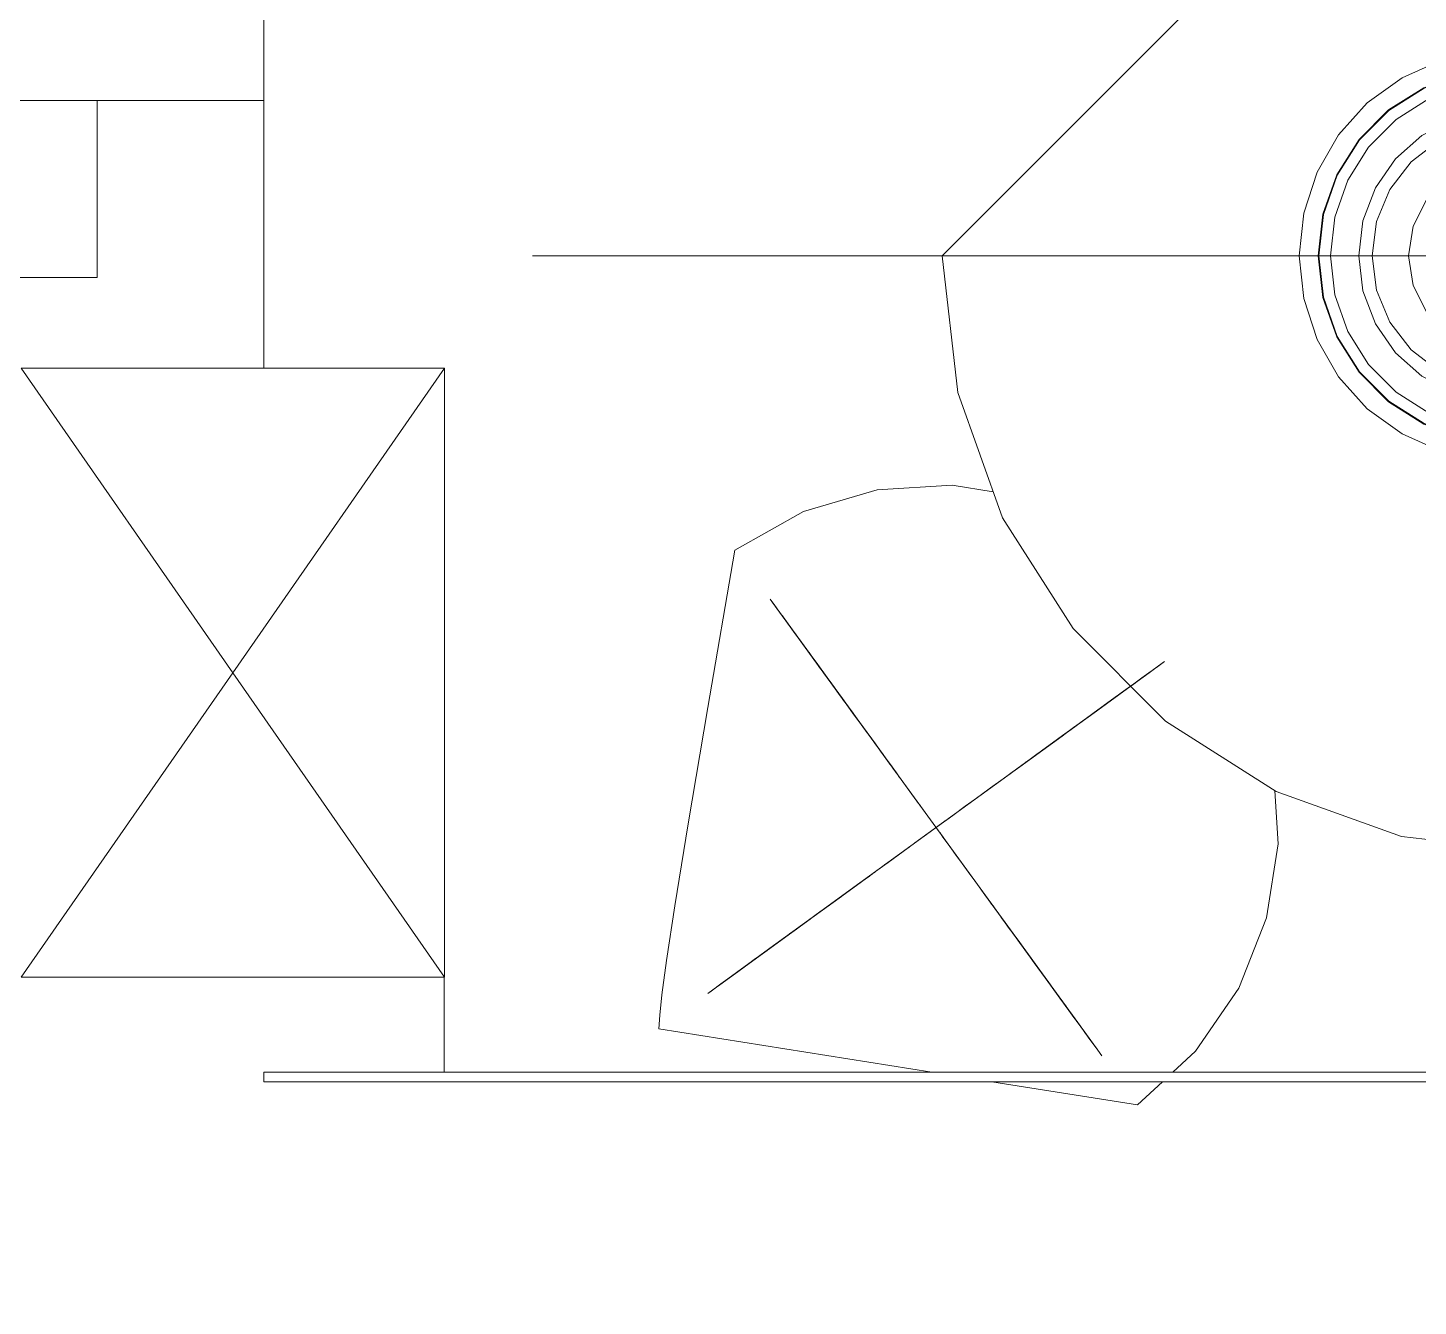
# Model space of a CAD drawing. Header units: inches. Extents: x -578 to 1873, y 397 to 1812.
# Drawn here: x 935 to 1008.1, y 804.4 to 871.6 of the extents above; entities that cross this region are included whole.
import ezdxf

# ---------------------------------------------------------------- set-up
doc = ezdxf.new("R2010")
doc.units = ezdxf.units.IN
doc.header["$MEASUREMENT"] = 0
for name, color, linetype, lineweight in [('A-FLOR', 192, 'Continuous', 13), ('A-FLOR-HRAL', 11, 'Continuous', 9), ('A-WALL', 113, 'Continuous', 13), ('L-PLNT', 71, 'Continuous', 9), ('L-SITE', 91, 'Continuous', 9)]:
    doc.layers.add(name, color=color, linetype=linetype, lineweight=lineweight)

# ---------------------------------------------------------------- blocks, each defined once
blk = doc.blocks.new('3D Cad File Example_dwg_Potted Tree - Potted Tree-1384878-_3D_-2992-Level 1')
at = {"layer": 'L-SITE'}
for p, q in [((-3.341, 10.283), (-5.406, 9.364)), ((-1.13, 10.753), (-3.341, 10.283)), ((1.13, 10.753), (-1.13, 10.753)), ((3.341, 10.283), (1.13, 10.753)), ((5.406, 9.364), (3.341, 10.283)), ((-4.257, 8.84), (-2.183, 9.566)), ((-2.176, 9.536), (-4.244, 8.812)), ((-2.183, 9.566), (0, 9.812)), ((0, 9.781), (-2.176, 9.536)), ((0, 9.812), (2.183, 9.566)), ((2.176, 9.536), (0, 9.781)), ((4.244, 8.812), (2.176, 9.536)), ((2.183, 9.566), (4.257, 8.84)), ((-5.406, 9.364), (-7.235, 8.035)), ((-6.118, 7.671), (-4.257, 8.84)), ((-4.244, 8.812), (-6.098, 7.647)), ((-3.979, 8.263), (-2.041, 8.941)), ((0, 9.171), (-2.041, 8.941)), ((2.041, 8.941), (0, 9.171)), ((3.979, 8.263), (2.041, 8.941)), ((4.244, 8.812), (6.098, 7.647)), ((4.257, 8.84), (6.118, 7.671)), ((5.406, 9.364), (7.235, 8.035)), ((-5.718, 7.17), (-3.979, 8.263)), ((5.718, 7.17), (3.979, 8.263)), ((-7.235, 8.035), (-8.747, 6.355)), ((-7.671, 6.118), (-6.118, 7.671)), ((-6.098, 7.647), (-7.647, 6.098)), ((-2.725, 7.186), (-0.926, 7.629)), ((0.926, 7.629), (-0.926, 7.629)), ((2.725, 7.186), (0.926, 7.629)), ((6.098, 7.647), (7.647, 6.098)), ((7.671, 6.118), (6.118, 7.671)), ((8.747, 6.355), (7.235, 8.035)), ((-5.718, 7.17), (-7.17, 5.718)), ((-4.366, 6.325), (-2.725, 7.186)), ((-3.49, 6.045), (-1.807, 6.743)), ((0, 6.981), (-1.807, 6.743)), ((1.807, 6.743), (0, 6.981)), ((3.49, 6.045), (1.807, 6.743)), ((4.366, 6.325), (2.725, 7.186)), ((7.17, 5.718), (5.718, 7.17)), ((-9.878, 4.398), (-8.747, 6.355)), ((-8.84, 4.257), (-7.671, 6.118)), ((-8.812, 4.244), (-7.647, 6.098)), ((-4.366, 6.325), (-5.753, 5.096)), ((-3.49, 6.045), (-4.936, 4.936)), ((4.936, 4.936), (3.49, 6.045)), ((5.753, 5.096), (4.366, 6.325)), ((7.647, 6.098), (8.812, 4.244)), ((8.84, 4.257), (7.671, 6.118)), ((8.747, 6.355), (9.878, 4.398)), ((-8.263, 3.979), (-7.17, 5.718)), ((8.263, 3.979), (7.17, 5.718)), ((-9.878, 4.398), (-10.576, 2.248)), ((-6.805, 3.572), (-5.753, 5.096)), ((-6.045, 3.49), (-4.936, 4.936)), ((-2.979, 4.1), (-1.566, 4.82)), ((0, 5.068), (-1.566, 4.82)), ((1.566, 4.82), (0, 5.068)), ((2.979, 4.1), (1.566, 4.82)), ((4.936, 4.936), (6.045, 3.49)), ((5.753, 5.096), (6.805, 3.572)), ((10.576, 2.248), (9.878, 4.398)), ((-9.566, 2.183), (-8.84, 4.257)), ((-8.812, 4.244), (-9.536, 2.176)), ((-8.941, 2.041), (-8.263, 3.979)), ((-2.979, 4.1), (-4.1, 2.979)), ((2.979, 4.1), (4.1, 2.979)), ((8.941, 2.041), (8.263, 3.979)), ((9.536, 2.176), (8.812, 4.244)), ((8.84, 4.257), (9.566, 2.183)), ((-7.462, 1.839), (-6.805, 3.572)), ((-6.743, 1.807), (-6.045, 3.49)), ((-4.82, 1.566), (-4.1, 2.979)), ((-1.791, 3.103), (-2.744, 2.303)), ((-0.622, 3.528), (-1.791, 3.103)), ((0.622, 3.528), (-0.622, 3.528)), ((1.791, 3.103), (0.622, 3.528)), ((2.744, 2.303), (1.791, 3.103)), ((4.82, 1.566), (4.1, 2.979)), ((6.743, 1.807), (6.045, 3.49)), ((7.462, 1.839), (6.805, 3.572)), ((-10.576, 2.248), (-10.813, 0)), ((-2.744, 2.303), (-3.367, 1.225)), ((2.744, 2.303), (3.367, 1.225)), ((10.576, 2.248), (10.813, 0)), ((-9.566, 2.183), (-9.812, 0)), ((-9.536, 2.176), (-9.781, 0)), ((-8.941, 2.041), (-9.171, 0)), ((-7.462, 1.839), (-7.685, 0)), ((-6.743, 1.807), (-6.981, 0)), ((-4.82, 1.566), (-5.068, 0)), ((-1.313, 1.646), (-1.605, 1.28)), ((-1.313, 1.646), (-0.891, 1.849)), ((-1.313, 1.646), (0, 0)), ((-0.469, 2.053), (-0.891, 1.849)), ((-0.891, 1.849), (0, 0)), ((-0.469, 2.053), (0, 2.053)), ((-0.469, 2.053), (0, 0)), ((0, 2.053), (0.469, 2.053)), ((0, 2.053), (0, 0)), ((0.469, 2.053), (0, 0)), ((0.891, 1.849), (0, 0)), ((1.313, 1.646), (0, 0)), ((0.891, 1.849), (0.469, 2.053)), ((1.313, 1.646), (0.891, 1.849)), ((1.313, 1.646), (1.605, 1.28)), ((5.068, 0), (4.82, 1.566)), ((6.981, 0), (6.743, 1.807)), ((7.685, 0), (7.462, 1.839)), ((9.171, 0), (8.941, 2.041)), ((9.536, 2.176), (9.781, 0)), ((9.566, 2.183), (9.812, 0)), ((-3.583, 0), (-3.367, 1.225)), ((-2.001, 0.457), (-1.897, 0.914)), ((-1.897, 0.914), (-1.605, 1.28)), ((-1.897, 0.914), (0, 0)), ((-1.605, 1.28), (0, 0)), ((1.605, 1.28), (0, 0)), ((1.897, 0.914), (0, 0)), ((1.897, 0.914), (1.605, 1.28)), ((2.001, 0.457), (1.897, 0.914)), ((3.583, 0), (3.367, 1.225)), ((-10.813, 0), (-10.576, -2.248)), ((-10.813, 0), (-9.812, 0)), ((-9.812, 0), (-9.566, -2.183)), ((-9.781, 0), (-9.536, -2.176)), ((-9.781, 0), (-9.171, 0)), ((-9.171, 0), (-8.941, -2.041)), ((-9.171, 0), (-7.685, 0)), ((-7.685, 0), (-7.462, -1.839)), ((-7.685, 0), (-6.981, 0)), ((-6.981, 0), (-6.743, -1.807)), ((-6.981, 0), (-5.068, 0)), ((-5.068, 0), (-4.82, -1.566)), ((-5.068, 0), (-3.583, 0)), ((-3.583, 0), (-3.367, -1.225)), ((-3.583, 0), (-2.105, 0)), ((-2.001, 0.457), (-2.105, 0)), ((-2.105, 0), (-2.001, -0.457)), ((-2.105, 0), (0, 0)), ((-2.001, 0.457), (0, 0)), ((-2.001, -0.457), (0, 0)), ((-1.897, -0.914), (0, 0)), ((-1.605, -1.28), (0, 0)), ((-1.313, -1.646), (0, 0)), ((-0.891, -1.849), (0, 0)), ((-0.469, -2.053), (0, 0)), ((2.001, 0.457), (0, 0)), ((2.105, 0), (0, 0)), ((0.469, -2.053), (0, 0)), ((0, -2.053), (0, 0)), ((1.313, -1.646), (0, 0)), ((0.891, -1.849), (0, 0)), ((2.001, -0.457), (0, 0)), ((1.897, -0.914), (0, 0)), ((1.605, -1.28), (0, 0)), ((2.001, 0.457), (2.105, 0)), ((2.105, 0), (2.001, -0.457)), ((3.583, 0), (2.105, 0)), ((3.583, 0), (3.367, -1.225)), ((5.068, 0), (3.583, 0)), ((5.068, 0), (4.82, -1.566)), ((6.981, 0), (5.068, 0)), ((6.981, 0), (6.743, -1.807)), ((7.685, 0), (6.981, 0)), ((7.685, 0), (7.462, -1.839)), ((9.171, 0), (7.685, 0)), ((9.171, 0), (8.941, -2.041)), ((9.781, 0), (9.171, 0)), ((9.781, 0), (9.536, -2.176)), ((9.812, 0), (9.566, -2.183)), ((10.813, 0), (9.812, 0)), ((10.813, 0), (10.576, -2.248)), ((-2.001, -0.457), (-1.897, -0.914)), ((2.001, -0.457), (1.897, -0.914)), ((-2.744, -2.303), (-3.367, -1.225)), ((-1.897, -0.914), (-1.605, -1.28)), ((-1.313, -1.646), (-1.605, -1.28)), ((1.313, -1.646), (1.605, -1.28)), ((1.897, -0.914), (1.605, -1.28)), ((2.744, -2.303), (3.367, -1.225)), ((-9.566, -2.183), (-8.84, -4.257)), ((-9.536, -2.176), (-8.812, -4.244)), ((-8.941, -2.041), (-8.263, -3.979)), ((-7.462, -1.839), (-6.805, -3.572)), ((-6.743, -1.807), (-6.045, -3.49)), ((-4.82, -1.566), (-4.1, -2.979)), ((-1.313, -1.646), (-0.891, -1.849)), ((-0.891, -1.849), (-0.469, -2.053)), ((-0.469, -2.053), (0, -2.053)), ((0.469, -2.053), (0, -2.053)), ((0.469, -2.053), (0.891, -1.849)), ((1.313, -1.646), (0.891, -1.849)), ((4.82, -1.566), (4.1, -2.979)), ((6.045, -3.49), (6.743, -1.807)), ((7.462, -1.839), (6.805, -3.572)), ((8.941, -2.041), (8.263, -3.979)), ((8.812, -4.244), (9.536, -2.176)), ((8.84, -4.257), (9.566, -2.183)), ((-10.576, -2.248), (-9.878, -4.398)), ((-2.744, -2.303), (-1.791, -3.103)), ((2.744, -2.303), (1.791, -3.103)), ((9.878, -4.398), (10.576, -2.248)), ((-5.753, -5.096), (-6.805, -3.572)), ((-4.936, -4.936), (-6.045, -3.49)), ((-2.979, -4.1), (-4.1, -2.979)), ((-1.791, -3.103), (-0.622, -3.528)), ((-0.622, -3.528), (0.622, -3.528)), ((0.622, -3.528), (1.791, -3.103)), ((2.979, -4.1), (4.1, -2.979)), ((6.045, -3.49), (4.936, -4.936)), ((5.753, -5.096), (6.805, -3.572)), ((-7.671, -6.118), (-8.84, -4.257)), ((-8.812, -4.244), (-7.647, -6.098)), ((-8.263, -3.979), (-7.17, -5.718)), ((-2.979, -4.1), (-1.566, -4.82)), ((1.566, -4.82), (2.979, -4.1)), ((8.263, -3.979), (7.17, -5.718)), ((8.812, -4.244), (7.647, -6.098)), ((7.671, -6.118), (8.84, -4.257)), ((-9.878, -4.398), (-8.747, -6.355)), ((-5.753, -5.096), (-4.366, -6.325)), ((-4.936, -4.936), (-3.49, -6.045)), ((-1.566, -4.82), (0, -5.068)), ((0, -5.068), (1.566, -4.82)), ((3.49, -6.045), (4.936, -4.936)), ((4.366, -6.325), (5.753, -5.096)), ((9.878, -4.398), (8.747, -6.355)), ((-7.17, -5.718), (-5.718, -7.17)), ((5.718, -7.17), (7.17, -5.718)), ((-8.747, -6.355), (-7.235, -8.035)), ((-6.118, -7.671), (-7.671, -6.118)), ((-7.647, -6.098), (-6.098, -7.647)), ((-4.366, -6.325), (-2.725, -7.186)), ((-3.49, -6.045), (-1.807, -6.743)), ((1.807, -6.743), (3.49, -6.045)), ((2.725, -7.186), (4.366, -6.325)), ((6.098, -7.647), (7.647, -6.098)), ((6.118, -7.671), (7.671, -6.118)), ((7.235, -8.035), (8.747, -6.355)), ((-5.718, -7.17), (-3.979, -8.263)), ((-2.725, -7.186), (-0.926, -7.629)), ((-1.807, -6.743), (0, -6.981)), ((0, -6.981), (1.807, -6.743)), ((0.926, -7.629), (2.725, -7.186)), ((5.718, -7.17), (3.979, -8.263)), ((-5.406, -9.364), (-7.235, -8.035)), ((-6.118, -7.671), (-4.257, -8.84)), ((-4.244, -8.812), (-6.098, -7.647)), ((-0.926, -7.629), (0.926, -7.629)), ((4.244, -8.812), (6.098, -7.647)), ((4.257, -8.84), (6.118, -7.671)), ((5.406, -9.364), (7.235, -8.035)), ((-3.979, -8.263), (-2.041, -8.941)), ((3.979, -8.263), (2.041, -8.941)), ((-5.406, -9.364), (-3.341, -10.283)), ((-4.257, -8.84), (-2.183, -9.566)), ((-4.244, -8.812), (-2.176, -9.536)), ((-2.041, -8.941), (0, -9.171)), ((0, -9.171), (2.041, -8.941)), ((2.176, -9.536), (4.244, -8.812)), ((2.183, -9.566), (4.257, -8.84)), ((3.341, -10.283), (5.406, -9.364)), ((-2.183, -9.566), (0, -9.812)), ((-2.176, -9.536), (0, -9.781)), ((0, -9.781), (2.176, -9.536)), ((0, -9.812), (2.183, -9.566)), ((-3.341, -10.283), (-1.13, -10.753)), ((-1.13, -10.753), (1.13, -10.753)), ((1.13, -10.753), (3.341, -10.283))]:
    blk.add_line(p, q, dxfattribs=at)
blk = doc.blocks.new('3D Cad File Example_dwg_RPC Shrub - Switchgrass 4_-6_-1394617-_3D_-V62-Level 1')
at = {"layer": 'L-PLNT'}
for p, q in [((0, 18.013), (-10.268, 7.745)), ((0.554, 17.551), (0, 18.013)), ((0.554, 17.551), (1.361, 16.826)), ((1.361, 16.826), (2.673, 15.572)), ((2.673, 15.572), (4.741, 13.527)), ((0, 14.619), (0, 14.839)), ((0, 14.839), (0, 14.423)), ((0, 14.619), (0, 13.989)), ((0, 14.423), (0, 13.91)), ((0, 14.099), (0, 14.115)), ((0, 14.115), (0, 12.891)), ((0, 14.054), (0, 14.099)), ((0, 13.99), (0, 14.054)), ((0, 13.912), (0, 13.99)), ((0, 13.989), (0, 12.146)), ((0, 13.83), (0, 13.912)), ((0, 13.91), (0, 12.047)), ((0, 13.75), (0, 13.83)), ((0, 13.75), (0, 13.681)), ((0, 11.943), (0, 13.681)), ((0, 13.238), (0, 13.391)), ((0, 13.391), (0, 11.075)), ((0, 13.238), (0, 13.001)), ((4.741, 13.527), (7.82, 10.426)), ((0, 13.001), (0, 12.683)), ((0, 11.079), (0, 12.957)), ((0, 12.957), (0, 9.772)), ((0, 12.891), (0, 11.806)), ((0, 11.68), (0, 12.879)), ((0, 12.879), (0, 12.874)), ((0, 12.545), (0, 12.874)), ((0, 12.683), (0, 12.286)), ((0, 11.079), (0, 12.665)), ((0, 11.943), (0, 12.665)), ((0, 12.545), (0, 12.523)), ((0, 12.523), (0, 12.002)), ((0, 12.286), (0, 11.811)), ((0, 12.146), (0, 11.257)), ((0, 12.047), (0, 11.402)), ((0, 12.002), (0, 11.53)), ((0, 7.456), (0, 11.943)), ((0, 11.943), (0, 11.914)), ((0, 11.914), (0, 11.873)), ((0, 11.873), (0, 11.824)), ((0, 11.824), (0, 11.773)), ((0, 11.811), (0, 11.262)), ((0, 11.806), (0, 10.793)), ((0, 11.773), (0, 11.724)), ((0, 11.724), (0, 11.683)), ((0, 11.683), (0, 11.654)), ((0, 11.68), (0, 10.586)), ((0, 11.654), (0, 11.254)), ((0, 11.53), (0, 10.617)), ((0, 11.402), (0, 10.785)), ((0, 11.109), (0, 11.364)), ((0, 11.364), (0, 11.33)), ((0, 11.364), (0, 11.22)), ((0, 11.364), (0, 10.978)), ((0, 11.33), (0, 10.981)), ((0, 11.262), (0, 10.641)), ((0, 11.257), (0, 10.604)), ((0, 11.254), (0, 10.197)), ((0, 11.22), (0, 10.28)), ((0, 11.109), (0, 9.832)), ((0, 11.075), (0, 9.338)), ((0, 10.981), (0, 10.93)), ((0, 10.978), (0, 9.171)), ((0, 10.93), (0, 8.759)), ((0, 10.793), (0, 9.787)), ((0, 10.641), (0, 10.785)), ((0, 10.422), (0, 10.681)), ((0, 10.681), (0, 10.323)), ((0, 10.617), (0, 10.121)), ((0, 10.604), (0, 10.351)), ((0, 10.586), (0, 9.561)), ((0, 10.254), (0, 10.583)), ((0, 10.583), (0, 10.493)), ((0, 10.493), (0, 10.28)), ((0, 10.422), (0, 9.366)), ((0, 10.351), (0, 10.061)), ((0, 10.323), (0, 10.139)), ((0, 10.28), (0, 8.625)), ((0, 10.28), (0, 7.014)), ((0, 10.254), (0, 8.377)), ((7.82, 10.426), (12.159, 6.005)), ((0, 10.197), (0, 9.065)), ((0, 10.139), (0, 9.856)), ((0, 10.121), (0, 9.559)), ((0, 10.061), (0, 9.073)), ((0, 9.856), (0, 9.516)), ((0, 9.772), (0, 9.832)), ((0, 9.787), (0, 7.532)), ((0, 8.903), (0, 9.627)), ((0, 9.627), (0, 7.807)), ((0, 9.561), (0, 8.568)), ((0, 8.903), (0, 9.559)), ((0, 9.516), (0, 9.158)), ((0, 9.366), (0, 9.338)), ((0, 9.171), (0, 8.667)), ((0, 9.158), (0, 8.821)), ((0, 9.073), (0, 7.969)), ((0, 9.065), (0, 8.571)), ((0, 8.179), (0, 9.048)), ((0, 9.037), (0, 9.048)), ((0, 9.007), (0, 9.037)), ((0, 8.964), (0, 9.007)), ((0, 8.912), (0, 8.964)), ((0, 8.858), (0, 8.912)), ((0, 8.805), (0, 8.858)), ((0, 8.821), (0, 8.547)), ((0, 8.805), (0, 8.759)), ((0, 7.456), (0, 8.759)), ((0, 8.759), (0, 7.89)), ((0, 8.667), (0, 8.37)), ((0, 8.625), (0, 7.967)), ((0, 8.571), (0, 8.179)), ((0, 8.568), (0, 7.573)), ((0, 8.547), (0, 8.374)), ((0, 8.377), (0, 7.535)), ((0, 8.374), (0, 8.37)), ((0, 7.969), (0, 6.846)), ((0, 7.967), (0, 7.461)), ((0, 7.89), (0, 5.429)), ((0, 7.807), (0, 7.228)), ((0, 7.573), (0, 6.539)), ((0, 7.535), (0, 7.228)), ((0, 7.532), (0, 6.153)), ((0, 7.136), (0, 7.461)), ((0, 7.136), (0, 7.021)), ((0, 7.021), (0, 6.442)), ((0, 7.014), (0, 5.517)), ((0, 6.846), (0, 5.803)), ((0, 6.539), (0, 5.429)), ((0, 6.442), (0, 6.153)), ((12.159, 6.005), (18.013, 0)), ((-12.529, 5.484), (-18.013, 0)), ((0, 5.803), (0, 4.936)), ((0, 3.692), (0, 5.574)), ((0, 5.574), (0, 5.51)), ((0, 5.517), (0, 4.524)), ((0, 5.51), (0, 4.737)), ((0, 4.886), (0, 4.995)), ((0, 4.995), (0, 4.883)), ((0, 4.936), (0, 4.345)), ((0, 4.886), (0, 4.335)), ((0, 4.883), (0, 3.547)), ((0, 4.737), (0, 4.309)), ((0, 4.524), (0, 3.937)), ((0, 4.345), (0, 4.126)), ((0, 4.282), (0, 4.335)), ((0, 4.309), (0, 4.282)), ((0, 4.126), (0, 4.083)), ((0, 4.006), (0, 4.083)), ((0, 3.907), (0, 4.006)), ((0, 3.937), (0, 3.641)), ((0, 3.799), (0, 3.907)), ((0, 3.694), (0, 3.799)), ((0, 3.606), (0, 3.694)), ((0, 3.692), (0, 3.113)), ((0, 3.641), (0, 3.615)), ((0, 3.615), (0, 3.564)), ((0, 3.547), (0, 3.606)), ((0, 3.564), (0, 3.484)), ((0, 3.547), (0, 3.257)), ((0, 3.257), (0, 3.547)), ((0, 3.484), (0, 3.367)), ((0, 3.367), (0, -4.66)), ((0, 1.81), (0, 3.113)), ((0, 1.81), (0, 1.775)), ((0, 1.775), (0, 1.718)), ((0, 1.718), (0, 1.648)), ((0, 1.648), (0, 1.57)), ((0, 1.57), (0, 1.494)), ((0, 1.494), (0, 1.427)), ((0, 1.375), (0, 1.427)), ((0, -0.362), (0, 1.375)), ((-14.405, 0), (-14.839, 0)), ((-14.839, 0), (-14.458, 0)), ((-14.458, 0), (-13.454, 0)), ((-14.405, 0), (-13.828, 0)), ((-10.265, 0), (-14.289, 0)), ((-14.289, 0), (-13.936, 0)), ((-13.936, 0), (-13.61, 0)), ((-13.828, 0), (-13.378, 0)), ((-13.61, 0), (-13.295, 0)), ((-13.454, 0), (-12.037, 0)), ((-13.378, 0), (-12.844, 0)), ((-13.295, 0), (-12.976, 0)), ((-12.976, 0), (-11.829, 0)), ((-12.667, 0), (-12.957, 0)), ((-12.957, 0), (-12.8, 0)), ((-12.844, 0), (-12.246, 0)), ((-12.8, 0), (-12.372, 0)), ((-12.667, 0), (-10.496, 0)), ((-12.372, 0), (-11.733, 0)), ((-12.246, 0), (-11.603, 0)), ((-12.037, 0), (-10.417, 0)), ((-11.829, 0), (-11.54, 0)), ((-11.654, 0), (-11.799, 0)), ((-11.799, 0), (-10.933, 0)), ((-11.733, 0), (-10.947, 0)), ((-11.654, 0), (-9.048, 0)), ((-10.348, 0), (-11.631, 0)), ((-11.631, 0), (-11.52, 0)), ((-10.933, 0), (-11.603, 0)), ((-11.54, 0), (-10.978, 0)), ((-11.52, 0), (-11.214, 0)), ((-11.214, 0), (-10.758, 0)), ((-10.978, 0), (-10.483, 0)), ((-10.947, 0), (-10.076, 0)), ((-10.758, 0), (-10.197, 0)), ((-10.496, 0), (-7.456, 0)), ((-10.483, 0), (-8.324, 0)), ((-10.417, 0), (-8.805, 0)), ((-10.348, 0), (-9.308, 0)), ((-10.265, 0), (-9.868, 0)), ((-10.206, 0), (-10.221, 0)), ((-10.221, 0), (-10.153, 0)), ((-8.491, 0), (-10.206, 0)), ((-10.197, 0), (-9.575, 0)), ((-10.153, 0), (-9.631, 0)), ((-10.076, 0), (-9.181, 0)), ((-9.868, 0), (-9.488, 0)), ((-9.631, 0), (-9.193, 0)), ((-9.575, 0), (-8.936, 0)), ((-9.488, 0), (-8.414, 0)), ((-9.308, 0), (-8.493, 0)), ((-9.193, 0), (-9.145, 0)), ((-9.181, 0), (-8.324, 0)), ((-9.145, 0), (-8.98, 0)), ((-9.048, 0), (-8.324, 0)), ((-8.98, 0), (-8.084, 0)), ((-8.324, 0), (-8.936, 0)), ((-8.805, 0), (-7.41, 0)), ((-8.493, 0), (-7.888, 0)), ((-8.491, 0), (-7.298, 0)), ((-8.185, 0), (-8.469, 0)), ((-8.469, 0), (-8.464, 0)), ((-8.464, 0), (-6.519, 0)), ((-8.414, 0), (-8.324, 0)), ((-8.324, 0), (-7.166, 0)), ((-8.185, 0), (-5.443, 0)), ((-8.084, 0), (-7.456, 0)), ((-7.888, 0), (-7.476, 0)), ((-4.415, 0), (-7.6, 0)), ((-7.6, 0), (-7.525, 0)), ((-7.525, 0), (-7.312, 0)), ((-7.476, 0), (-7.166, 0)), ((-7.41, 0), (-6.442, 0)), ((-7.312, 0), (-6.981, 0)), ((-7.298, 0), (-6.531, 0)), ((-6.981, 0), (-6.55, 0)), ((-6.55, 0), (-6.038, 0)), ((-6.531, 0), (-6.098, 0)), ((-4.415, 0), (-6.442, 0)), ((-5.858, 0), (-6.098, 0)), ((-6.038, 0), (-5.465, 0)), ((-5.764, 0), (-5.863, 0)), ((-5.863, 0), (-5.858, 0)), ((-5.764, 0), (-5.639, 0)), ((-5.639, 0), (-5.217, 0)), ((-5.465, 0), (-4.85, 0)), ((-5.443, 0), (-5.284, 0)), ((-5.284, 0), (-4.831, 0)), ((-5.217, 0), (-5.093, 0)), ((-5.093, 0), (-4.995, 0)), ((-5, 0), (-5.012, 0)), ((-5.012, 0), (-5.002, 0)), ((-5.002, 0), (-4.97, 0)), ((-4.995, 0), (-5, 0)), ((-4.907, 0), (-4.97, 0)), ((-4.807, 0), (-4.907, 0)), ((-4.85, 0), (-4.831, 0)), ((-4.66, 0), (-4.807, 0)), ((3.367, 0), (-4.66, 0)), ((-3.547, 0), (-2.873, 0)), ((-2.873, 0), (-2.332, 0)), ((-2.332, 0), (-1.901, 0)), ((-1.901, 0), (-1.086, 0)), ((-0.615, 0), (-1.086, 0)), ((-0.354, 0), (-0.615, 0)), ((-0.507, 0), (-0.354, 0)), ((-0.362, 0), (1.375, 0)), ((1.375, 0), (1.427, 0)), ((1.494, 0), (1.427, 0)), ((1.57, 0), (1.494, 0)), ((1.648, 0), (1.57, 0)), ((1.718, 0), (1.648, 0)), ((1.775, 0), (1.718, 0)), ((1.81, 0), (1.775, 0)), ((1.81, 0), (3.113, 0)), ((3.692, 0), (3.113, 0)), ((3.547, 0), (3.257, 0)), ((3.257, 0), (3.547, 0)), ((3.484, 0), (3.367, 0)), ((3.564, 0), (3.484, 0)), ((4.883, 0), (3.547, 0)), ((3.547, 0), (3.606, 0)), ((3.615, 0), (3.564, 0)), ((3.606, 0), (3.694, 0)), ((3.641, 0), (3.615, 0)), ((3.937, 0), (3.641, 0)), ((3.692, 0), (5.574, 0)), ((3.694, 0), (3.799, 0)), ((3.799, 0), (3.907, 0)), ((3.907, 0), (4.006, 0)), ((4.524, 0), (3.937, 0)), ((4.006, 0), (4.083, 0)), ((4.126, 0), (4.083, 0)), ((4.345, 0), (4.126, 0)), ((4.309, 0), (4.282, 0)), ((4.282, 0), (4.335, 0)), ((4.737, 0), (4.309, 0)), ((4.886, 0), (4.335, 0)), ((4.936, 0), (4.345, 0)), ((5.517, 0), (4.524, 0)), ((5.51, 0), (4.737, 0)), ((4.995, 0), (4.883, 0)), ((4.886, 0), (4.995, 0)), ((5.803, 0), (4.936, 0)), ((7.89, 0), (5.429, 0)), ((6.539, 0), (5.429, 0)), ((5.574, 0), (5.51, 0)), ((7.014, 0), (5.517, 0)), ((6.846, 0), (5.803, 0)), ((6.442, 0), (6.153, 0)), ((7.532, 0), (6.153, 0)), ((7.021, 0), (6.442, 0)), ((7.573, 0), (6.539, 0)), ((7.969, 0), (6.846, 0)), ((10.28, 0), (7.014, 0)), ((7.136, 0), (7.021, 0)), ((7.136, 0), (7.461, 0)), ((7.807, 0), (7.228, 0)), ((7.535, 0), (7.228, 0)), ((7.456, 0), (11.943, 0)), ((7.456, 0), (8.759, 0)), ((7.967, 0), (7.461, 0)), ((9.787, 0), (7.532, 0)), ((8.377, 0), (7.535, 0)), ((8.568, 0), (7.573, 0)), ((9.627, 0), (7.807, 0)), ((8.759, 0), (7.89, 0)), ((8.625, 0), (7.967, 0)), ((9.073, 0), (7.969, 0)), ((8.571, 0), (8.179, 0)), ((8.179, 0), (9.048, 0)), ((8.667, 0), (8.37, 0)), ((8.374, 0), (8.37, 0)), ((8.547, 0), (8.374, 0)), ((10.254, 0), (8.377, 0)), ((8.821, 0), (8.547, 0)), ((9.561, 0), (8.568, 0)), ((9.065, 0), (8.571, 0)), ((10.28, 0), (8.625, 0)), ((9.171, 0), (8.667, 0)), ((8.805, 0), (8.759, 0)), ((10.93, 0), (8.759, 0)), ((8.805, 0), (8.857, 0)), ((9.158, 0), (8.821, 0)), ((8.857, 0), (8.912, 0)), ((8.903, 0), (9.627, 0)), ((8.903, 0), (9.559, 0)), ((8.912, 0), (8.964, 0)), ((8.964, 0), (9.007, 0)), ((9.007, 0), (9.037, 0)), ((9.037, 0), (9.048, 0)), ((10.197, 0), (9.065, 0)), ((10.061, 0), (9.073, 0)), ((9.516, 0), (9.158, 0)), ((10.978, 0), (9.171, 0)), ((11.075, 0), (9.338, 0)), ((9.366, 0), (9.338, 0)), ((10.422, 0), (9.366, 0)), ((9.856, 0), (9.516, 0)), ((10.121, 0), (9.559, 0)), ((10.586, 0), (9.561, 0)), ((12.957, 0), (9.772, 0)), ((9.772, 0), (9.832, 0)), ((10.793, 0), (9.787, 0)), ((11.109, 0), (9.832, 0)), ((10.139, 0), (9.856, 0)), ((10.351, 0), (10.061, 0)), ((10.617, 0), (10.121, 0)), ((10.323, 0), (10.139, 0)), ((11.254, 0), (10.197, 0)), ((10.254, 0), (10.583, 0)), ((11.22, 0), (10.28, 0)), ((10.493, 0), (10.28, 0)), ((10.681, 0), (10.323, 0)), ((10.604, 0), (10.351, 0)), ((10.422, 0), (10.681, 0)), ((10.583, 0), (10.493, 0)), ((11.68, 0), (10.586, 0)), ((11.257, 0), (10.604, 0)), ((11.53, 0), (10.617, 0)), ((11.262, 0), (10.641, 0)), ((10.641, 0), (10.785, 0)), ((11.402, 0), (10.785, 0)), ((11.806, 0), (10.793, 0)), ((10.981, 0), (10.93, 0)), ((11.364, 0), (10.978, 0)), ((11.33, 0), (10.981, 0)), ((13.391, 0), (11.075, 0)), ((11.079, 0), (12.957, 0)), ((11.079, 0), (12.665, 0)), ((11.109, 0), (11.364, 0)), ((11.364, 0), (11.22, 0)), ((11.654, 0), (11.254, 0)), ((12.146, 0), (11.257, 0)), ((11.811, 0), (11.262, 0)), ((11.364, 0), (11.33, 0)), ((12.047, 0), (11.402, 0)), ((12.002, 0), (11.53, 0)), ((11.683, 0), (11.654, 0)), ((11.68, 0), (12.879, 0)), ((11.724, 0), (11.683, 0)), ((11.773, 0), (11.724, 0)), ((11.824, 0), (11.773, 0)), ((12.891, 0), (11.806, 0)), ((12.286, 0), (11.811, 0)), ((11.873, 0), (11.824, 0)), ((11.914, 0), (11.873, 0)), ((11.943, 0), (11.914, 0)), ((11.943, 0), (12.665, 0)), ((11.943, 0), (13.681, 0)), ((12.523, 0), (12.002, 0)), ((13.91, 0), (12.047, 0)), ((13.989, 0), (12.146, 0)), ((12.683, 0), (12.286, 0)), ((12.545, 0), (12.523, 0)), ((12.545, 0), (12.874, 0)), ((13.001, 0), (12.683, 0)), ((12.879, 0), (12.874, 0)), ((14.115, 0), (12.891, 0)), ((13.238, 0), (13.001, 0)), ((13.238, 0), (13.391, 0)), ((13.75, 0), (13.681, 0)), ((13.75, 0), (13.83, 0)), ((13.83, 0), (13.912, 0)), ((14.423, 0), (13.91, 0)), ((13.912, 0), (13.99, 0)), ((14.619, 0), (13.989, 0)), ((13.99, 0), (14.054, 0)), ((14.054, 0), (14.099, 0)), ((14.099, 0), (14.115, 0)), ((14.839, 0), (14.423, 0)), ((14.619, 0), (14.839, 0)), ((18.013, 0), (17.537, -4.127)), ((-18.013, 0), (-17.808, -1.781)), ((-11.501, 0), (-12.351, 0)), ((-12.351, 0), (-12.043, 0)), ((-12.043, 0), (-11.232, 0)), ((-11.501, 0), (-10.527, 0)), ((-11.232, 0), (-10.088, 0)), ((-10.527, 0), (-9.507, 0)), ((-10.088, 0), (-8.78, 0)), ((-9.507, 0), (-8.519, 0)), ((-8.78, 0), (-7.479, 0)), ((-8.519, 0), (-7.639, 0)), ((-7.639, 0), (-6.947, 0)), ((-7.479, 0), (-6.354, 0)), ((-6.947, 0), (-6.519, 0)), ((-6.354, 0), (-5.574, 0)), ((-5.574, 0), (-4.37, 0)), ((-4.37, 0), (-3.547, 0)), ((-0.666, 0), (-0.651, 0)), ((-0.666, 0), (-0.666, 0)), ((-0.666, 0), (-0.654, 0)), ((-0.654, 0), (-0.631, 0)), ((-0.651, 0), (-0.362, 0)), ((-0.631, 0), (-0.598, 0)), ((-0.598, 0), (-0.556, 0)), ((-0.556, 0), (-0.507, 0)), ((0, -0.507), (0, -0.354)), ((0, -0.354), (0, -0.615)), ((0, -0.651), (0, -0.362)), ((0, -0.556), (0, -0.507)), ((0, -0.598), (0, -0.556)), ((0, -0.631), (0, -0.598)), ((0, -0.615), (0, -1.086)), ((0, -0.654), (0, -0.631)), ((0, -0.666), (0, -0.651)), ((0, -0.666), (0, -0.654)), ((0, -0.666), (0, -0.666)), ((0, -1.901), (0, -1.086)), ((0, -2.332), (0, -1.901)), ((-17.723, -2.516), (-17.537, -4.127)), ((0, -2.873), (0, -2.332)), ((0, -3.547), (0, -2.873)), ((0, -4.37), (0, -3.547)), ((-17.537, -4.127), (-16.181, -7.918)), ((0, -5.574), (0, -4.37)), ((17.537, -4.127), (16.181, -7.918)), ((0, -4.415), (0, -7.6)), ((0, -4.415), (0, -6.442)), ((0, -4.66), (0, -4.807)), ((0, -4.807), (0, -4.907)), ((0, -4.85), (0, -4.831)), ((0, -5.284), (0, -4.831)), ((0, -5.465), (0, -4.85)), ((0, -4.907), (0, -4.97)), ((0, -5.002), (0, -4.97)), ((0, -5.093), (0, -4.995)), ((0, -4.995), (0, -5)), ((0, -5), (0, -5.012)), ((0, -5.012), (0, -5.002)), ((0, -5.217), (0, -5.093)), ((0, -5.639), (0, -5.217)), ((0, -5.443), (0, -5.284)), ((0, -8.185), (0, -5.443)), ((0, -6.038), (0, -5.465)), ((0, -6.354), (0, -5.574)), ((0, -5.764), (0, -5.639)), ((0, -5.764), (0, -5.863)), ((0, -5.863), (0, -5.858)), ((0, -5.858), (0, -6.098)), ((0, -6.55), (0, -6.038)), ((0, -6.531), (0, -6.098)), ((0, -7.479), (0, -6.354)), ((0, -7.41), (0, -6.442)), ((0, -8.464), (0, -6.519)), ((0, -6.947), (0, -6.519)), ((0, -7.298), (0, -6.531)), ((0, -6.981), (0, -6.55)), ((0, -7.639), (0, -6.947)), ((0, -7.312), (0, -6.981)), ((0, -8.324), (0, -7.166)), ((0, -7.476), (0, -7.166)), ((0, -8.491), (0, -7.298)), ((-16.181, -7.918), (-14.053, -11.263)), ((0, -7.525), (0, -7.312)), ((0, -8.805), (0, -7.41)), ((0, -10.496), (0, -7.456)), ((0, -8.084), (0, -7.456)), ((0, -7.888), (0, -7.476)), ((0, -8.78), (0, -7.479)), ((0, -7.6), (0, -7.525)), ((0, -8.519), (0, -7.639)), ((0, -8.493), (0, -7.888)), ((14.053, -11.263), (16.181, -7.918)), ((0, -8.98), (0, -8.084)), ((0, -8.185), (0, -8.469)), ((0, -10.483), (0, -8.324)), ((0, -9.048), (0, -8.324)), ((0, -8.324), (0, -8.936)), ((0, -8.414), (0, -8.324)), ((0, -9.181), (0, -8.324)), ((0, -9.488), (0, -8.414)), ((0, -8.469), (0, -8.464)), ((0, -8.491), (0, -10.206)), ((0, -9.308), (0, -8.493)), ((0, -9.507), (0, -8.519)), ((0, -10.088), (0, -8.78)), ((0, -10.417), (0, -8.805)), ((0, -9.575), (0, -8.936)), ((0, -9.145), (0, -8.98)), ((0, -11.654), (0, -9.048)), ((0, -9.193), (0, -9.145)), ((0, -10.076), (0, -9.181)), ((0, -9.631), (0, -9.193)), ((0, -10.348), (0, -9.308)), ((0, -9.868), (0, -9.488)), ((0, -10.527), (0, -9.507)), ((0, -10.197), (0, -9.575)), ((0, -10.153), (0, -9.631)), ((0, -10.265), (0, -9.868)), ((0, -10.947), (0, -10.076)), ((0, -11.232), (0, -10.088)), ((0, -10.221), (0, -10.153)), ((0, -10.758), (0, -10.197)), ((0, -10.206), (0, -10.221)), ((0, -10.265), (0, -14.289)), ((0, -10.348), (0, -11.631)), ((0, -12.037), (0, -10.417)), ((0, -10.978), (0, -10.483)), ((0, -12.667), (0, -10.496)), ((0, -11.501), (0, -10.527)), ((0, -11.214), (0, -10.758)), ((0, -11.799), (0, -10.933)), ((0, -10.933), (0, -11.603)), ((0, -11.733), (0, -10.947)), ((-14.053, -11.263), (-11.263, -14.053)), ((0, -11.54), (0, -10.978)), ((0, -11.52), (0, -11.214)), ((0, -12.043), (0, -11.232)), ((0, -11.501), (0, -12.351)), ((0, -11.631), (0, -11.52)), ((0, -11.829), (0, -11.54)), ((0, -12.246), (0, -11.603)), ((0, -11.654), (0, -11.799)), ((12.508, -12.807), (14.053, -11.263)), ((0, -12.372), (0, -11.733)), ((0, -12.976), (0, -11.829)), ((0, -13.454), (0, -12.037)), ((0, -12.351), (0, -12.043)), ((0, -12.844), (0, -12.246)), ((0, -12.8), (0, -12.372)), ((0, -12.667), (0, -12.957)), ((0, -12.957), (0, -12.8)), ((0, -13.378), (0, -12.844)), ((0, -13.295), (0, -12.976)), ((0, -13.61), (0, -13.295)), ((0, -13.828), (0, -13.378)), ((0, -14.458), (0, -13.454)), ((0, -13.936), (0, -13.61)), ((0, -14.405), (0, -13.828)), ((-11.263, -14.053), (-8.906, -15.552)), ((0, -14.289), (0, -13.936)), ((0, -14.405), (0, -14.839)), ((0, -14.839), (0, -14.458))]:
    blk.add_line(p, q, dxfattribs=at)
blk = doc.blocks.new('3D Cad File Example_dwg_Tree - Honey-Locust - 15_ Canopy-1817699-_3D_-V76-Level 1')
at = {"layer": 'L-PLNT'}
for p, q in [((2, 31.343), (-29.343, 0)), ((-50.864, 0), (-50.869, 0)), ((-50.869, 0), (-50.536, 0)), ((-50.864, 0), (-50.828, 0)), ((-50.828, 0), (-50.731, 0)), ((-50.731, 0), (-50.544, 0)), ((-50.544, 0), (-50.234, 0)), ((-50.536, 0), (-50.172, 0)), ((-50.234, 0), (-49.771, 0)), ((-50.172, 0), (-49.742, 0)), ((-49.771, 0), (-49.125, 0)), ((-49.742, 0), (-49.215, 0)), ((-49.215, 0), (-48.559, 0)), ((-49.125, 0), (-48.523, 0)), ((-48.559, 0), (-47.74, 0)), ((-48.523, 0), (-48.154, 0)), ((-48.154, 0), (-47.93, 0)), ((-47.93, 0), (-47.763, 0)), ((-47.763, 0), (-47.565, 0)), ((-47.74, 0), (-46.728, 0)), ((-47.565, 0), (-47.249, 0)), ((-47.249, 0), (-46.728, 0)), ((-46.728, 0), (-45.673, 0)), ((-46.728, 0), (-46.091, 0)), ((-46.091, 0), (-45.504, 0)), ((-45.673, 0), (-44.748, 0)), ((-45.504, 0), (-44.989, 0)), ((-44.989, 0), (-44.57, 0)), ((-44.748, 0), (-43.948, 0)), ((-44.57, 0), (-44.269, 0)), ((-44.269, 0), (-44.109, 0)), ((-44.112, 0), (-44.165, 0)), ((-44.165, 0), (-44.129, 0)), ((-44.129, 0), (-43.998, 0)), ((-44.109, 0), (-44.112, 0)), ((-43.998, 0), (-43.764, 0)), ((-43.948, 0), (-43.271, 0)), ((-43.764, 0), (-43.42, 0)), ((-43.42, 0), (-42.957, 0)), ((-42.712, 0), (-43.271, 0)), ((-42.957, 0), (-42.369, 0)), ((-42.267, 0), (-42.712, 0)), ((-42.369, 0), (-41.709, 0)), ((-41.933, 0), (-42.267, 0)), ((-41.732, 0), (-41.933, 0)), ((-41.629, 0), (-41.732, 0)), ((-41.709, 0), (-41.037, 0)), ((-41.538, 0), (-41.629, 0)), ((-41.538, 0), (-41.371, 0)), ((-41.371, 0), (-41.04, 0)), ((-41.04, 0), (-40.458, 0)), ((-41.037, 0), (-40.356, 0)), ((-40.458, 0), (-39.536, 0)), ((-40.356, 0), (-39.667, 0)), ((-39.667, 0), (-38.973, 0)), ((-39.536, 0), (-38.443, 0)), ((-38.973, 0), (-38.274, 0)), ((-38.443, 0), (-37.411, 0)), ((-38.274, 0), (-37.574, 0)), ((-37.574, 0), (-34.523, 0)), ((-37.411, 0), (-36.448, 0)), ((-36.448, 0), (-35.56, 0)), ((-35.56, 0), (-34.757, 0)), ((-34.757, 0), (-34.046, 0)), ((-34.523, 0), (-34.106, 0)), ((-34.297, 0), (-34.305, 0)), ((-34.305, 0), (-34.163, 0)), ((-34.111, 0), (-34.297, 0)), ((-34.163, 0), (-33.945, 0)), ((-33.779, 0), (-34.111, 0)), ((-34.106, 0), (-33.71, 0)), ((-34.046, 0), (-33.433, 0)), ((-33.682, 0), (-33.945, 0)), ((-33.337, 0), (-33.779, 0)), ((-33.71, 0), (-33.356, 0)), ((-33.403, 0), (-33.682, 0)), ((-33.433, 0), (-32.857, 0)), ((-33.139, 0), (-33.403, 0)), ((-33.356, 0), (-33.065, 0)), ((-32.818, 0), (-33.337, 0)), ((-33.176, 0), (-33.032, 0)), ((-33.176, 0), (-32.997, 0)), ((-32.921, 0), (-33.139, 0)), ((-33.065, 0), (-32.858, 0)), ((-33.032, 0), (-32.776, 0)), ((-32.997, 0), (-32.65, 0)), ((-32.779, 0), (-32.921, 0)), ((-32.858, 0), (-32.756, 0)), ((-32.857, 0), (-32.244, 0)), ((-32.258, 0), (-32.818, 0)), ((-32.756, 0), (-32.779, 0)), ((-32.776, 0), (-32.444, 0)), ((-32.65, 0), (-32.223, 0)), ((-32.444, 0), (-32.071, 0)), ((-31.69, 0), (-32.258, 0)), ((-32.244, 0), (-31.58, 0)), ((-32.223, 0), (-31.796, 0)), ((-32.071, 0), (-31.69, 0)), ((-31.796, 0), (-31.449, 0)), ((-31.69, 0), (-31.297, 0)), ((-31.316, 0), (-31.69, 0)), ((-31.58, 0), (-30.856, 0)), ((-31.449, 0), (-31.263, 0)), ((-31.263, 0), (-31.316, 0)), ((-31.297, 0), (-30.87, 0)), ((-30.87, 0), (-30.414, 0)), ((-30.856, 0), (-30.059, 0)), ((-30.414, 0), (-29.936, 0)), ((-30.059, 0), (-29.178, 0)), ((-29.936, 0), (-29.44, 0)), ((-29.44, 0), (-28.933, 0)), ((-29.343, 0), (-28.515, -7.182)), ((-28.202, 0), (-29.178, 0)), ((-28.42, 0), (-28.933, 0)), ((-25.587, 0), (-28.42, 0)), ((-27.219, 0), (-28.202, 0)), ((-26.317, 0), (-27.219, 0)), ((-25.48, 0), (-26.317, 0)), ((-21.882, 0), (-25.587, 0)), ((-24.698, 0), (-25.48, 0)), ((-23.955, 0), (-24.698, 0)), ((-23.239, 0), (-23.955, 0)), ((-22.536, 0), (-23.239, 0)), ((-22.341, 0), (-22.536, 0)), ((-22.341, 0), (-22.101, 0)), ((-22.101, 0), (-21.77, 0)), ((-16.216, 0), (-21.882, 0)), ((-21.77, 0), (-21.301, 0)), ((-21.301, 0), (-20.649, 0)), ((-20.649, 0), (-19.768, 0)), ((-19.768, 0), (-18.613, 0)), ((-18.613, 0), (-17.403, 0)), ((-17.403, 0), (-16.353, 0)), ((-16.353, 0), (-15.41, 0)), ((-8.587, 0), (-16.216, 0)), ((-15.41, 0), (-14.521, 0)), ((-14.521, 0), (-13.631, 0)), ((-13.631, 0), (-12.688, 0)), ((-12.688, 0), (-11.639, 0)), ((-10.562, 0), (-11.639, 0)), ((-9.566, 0), (-10.562, 0)), ((-8.636, 0), (-9.566, 0)), ((-7.76, 0), (-8.636, 0)), ((-3.357, 0), (-8.587, 0)), ((-6.924, 0), (-7.76, 0)), ((-6.114, 0), (-6.924, 0)), ((-6.114, 0), (-5.318, 0)), ((-5.318, 0), (-1.177, 0)), ((-28.515, -7.182), (-26.155, -13.777)), ((-26.155, -13.777), (-22.453, -19.597)), ((-22.453, -19.597), (-17.597, -24.453)), ((-17.597, -24.453), (-11.777, -28.155)), ((-11.777, -28.155), (-5.182, -30.515)), ((-5.182, -30.515), (2, -31.343))]:
    blk.add_line(p, q, dxfattribs=at)
blk = doc.blocks.new('3D Cad File Example_dwg_Parapet Cap Bandstand - Parapet Cap Bandstand-1996151-_3D_-3524-Level 1')
at = {"layer": 'A-WALL'}
for p, q in [((49.75, -92.907), (49.75, -302.025)), ((36.125, -302.025), (49.75, -302.025)), ((49.75, -302.025), (49.75, -316.1)), ((59.25, -316.1), (37, -316.1)), ((48.125, -332.1), (37, -316.1)), ((59.25, -316.1), (37, -316.1)), ((48.125, -332.1), (59.25, -316.1)), ((59.25, -348.1), (59.25, -316.1)), ((59.25, -348.1), (59.25, -316.1)), ((48.125, -332.1), (37, -348.1)), ((59.25, -348.1), (48.125, -332.1)), ((59.25, -348.1), (37, -348.1)), ((59.25, -348.1), (37, -348.1))]:
    blk.add_line(p, q, dxfattribs=at)
blk = doc.blocks.new('3D Cad File Example_dwg_Railing - Balustrade Pier_23-1718561-_3D_-V104-Level 1')
at = {"layer": 'A-FLOR-HRAL'}
for p, q in [((-9.556, -9.556), (-9.556, 9.556)), ((-0.254, 9.556), (-9.556, 9.556)), ((9.556, -9.556), (9.556, 4.696)), ((-9.556, -9.556), (9.556, -9.556))]:
    blk.add_line(p, q, dxfattribs=at)
blk = doc.blocks.new('3D Cad File Example_dwg_Railing - Railing-2111527-_3D_-3557-Level 1')
at = {"layer": 'A-FLOR-HRAL'}
for p, q in [((-0.792, -294.871), (-11.891, -294.871)), ((21.872, -294.871), (1.68, -294.871)), ((-6.682, -301.771), (-11.891, -301.771)), ((21.872, -301.771), (-1.959, -301.771)), ((21.872, -308.671), (-11.152, -308.671))]:
    blk.add_line(p, q, dxfattribs=at)
at = {"extrusion": (0, 0, -1), "zscale": -1, "rotation": 90.00000000000021}
blk.add_blockref('3D Cad File Example_dwg_Railing - Balustrade Pier_23-1718561-_3D_-V104-Level 1', (-31.429, -301.771), dxfattribs=at)
blk = doc.blocks.new('3D Cad File Example_dwg-2744-Level 1')
at = {"layer": 'A-FLOR'}
blk.add_line((59.237, -353.1), (59.237, -348.1), dxfattribs=at)
at = {"layer": 'A-WALL'}
for p, q in [((168.688, -353.099), (49.75, -353.1)), ((49.75, -353.6), (49.75, -353.1)), ((168.724, -353.6), (49.75, -353.6))]:
    blk.add_line(p, q, dxfattribs=at)
for name, p in [('3D Cad File Example_dwg_Parapet Cap Bandstand - Parapet Cap Bandstand-1996151-_3D_-3524-Level 1', (0, 0)), ('3D Cad File Example_dwg_Tree - Honey-Locust - 15_ Canopy-1817699-_3D_-V76-Level 1', (114.75, -310.187)), ('3D Cad File Example_dwg_Railing - Railing-2111527-_3D_-3557-Level 1', (0, 0)), ('3D Cad File Example_dwg_Potted Tree - Potted Tree-1384878-_3D_-2992-Level 1', (115, -310.187))]:
    blk.add_blockref(name, p)
at = {"rotation": 126}
blk.add_blockref('3D Cad File Example_dwg_RPC Shrub - Switchgrass 4_-6_-1394617-_3D_-V62-Level 1', (85.095, -340.24), dxfattribs=at)

msp = doc.modelspace()

# ---------------------------------------------------------------- block references
at = {"layer": 'A-WALL', "color": 30, "lineweight": 9}
msp.add_blockref('3D Cad File Example_dwg-2744-Level 1', (897.689, 1169.788), dxfattribs=at)

doc.saveas('drawing.dxf')
